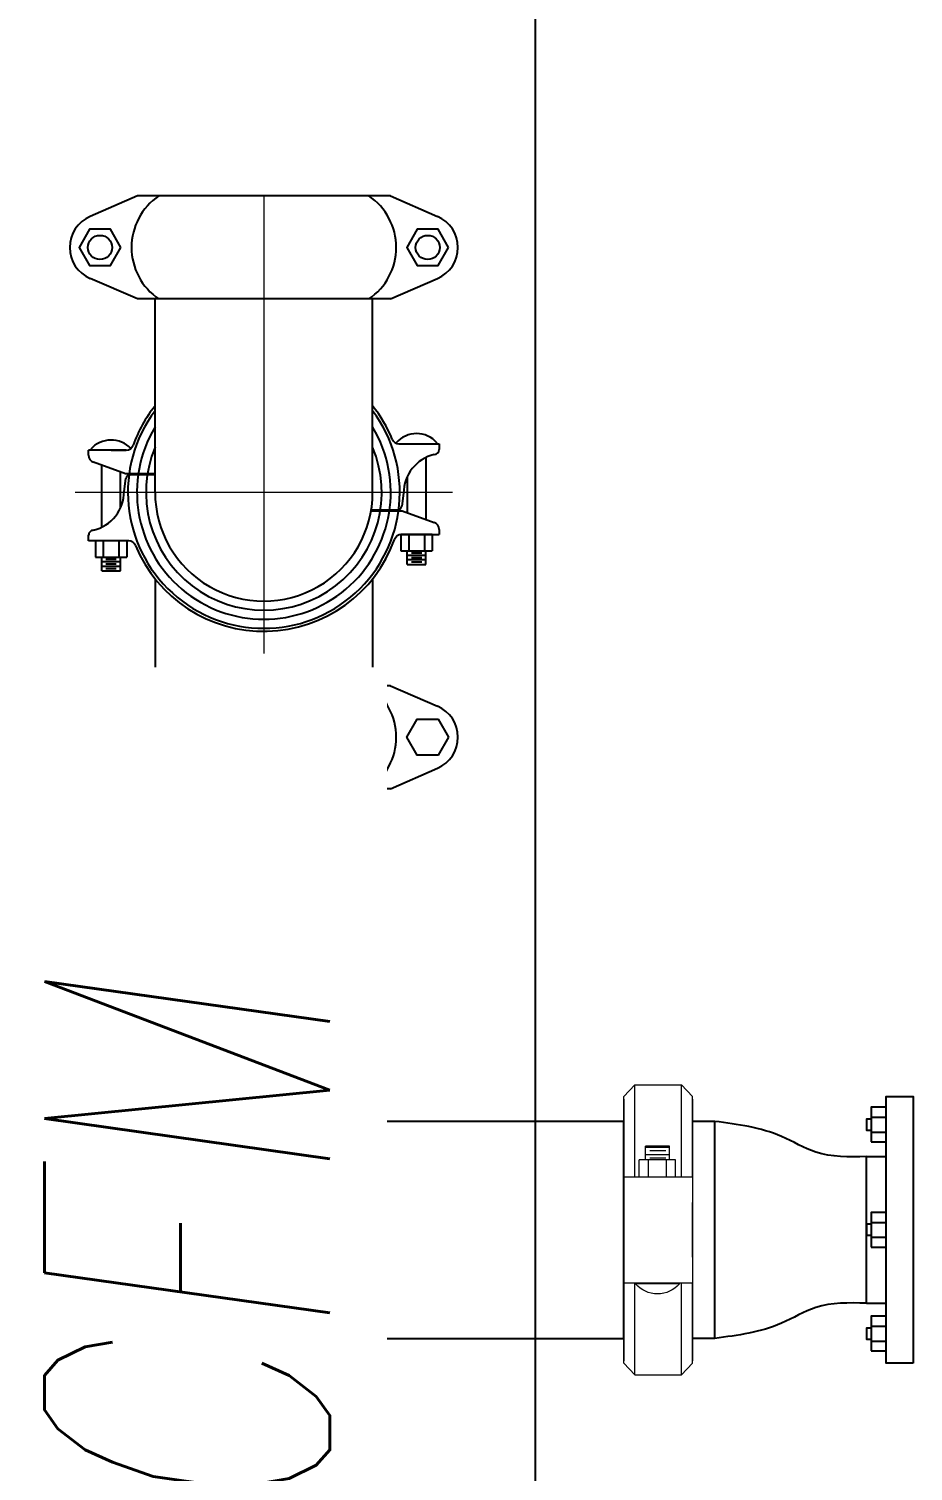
# Model space of a CAD drawing. Extents: x 226317 to 226469, y 8188101 to 8188260.
# Drawn here: x 226393.303 to 226393.768, y 8188237.133 to 8188237.891 of the extents above; entities that cross this region are included whole.
import ezdxf

# ---------------------------------------------------------------- set-up
doc = ezdxf.new("R2010")
doc.units = 0
doc.header["$LTSCALE"] = 15
doc.linetypes.add('PHANTOM', pattern=[2.5, 1.25, -0.25, 0.25, -0.25, 0.25, -0.25])
doc.layers.get('0').update_dxf_attribs({"color": 250})
doc.layers.add('0-BLOCK-SANIT', color=250, linetype='Continuous', lineweight=25)
doc.layers.add('P&R_ACI_LÍNEA CENTRAL', color=250, linetype='PHANTOM', lineweight=13)
for name, color, linetype in [('00-GTI-Acoples', 250, 'Continuous'), ('A-SANITARIOS', 250, 'Continuous'), ('L12 Texto', 12, 'Continuous'), ('L3 Equipos y Ductos', 160, 'Continuous')]:
    doc.layers.add(name, color=color, linetype=linetype)
doc.styles.add('JNV ING', font='romans.shx', dxfattribs={"width": 0.7, "oblique": 8, "height": 0.15})

# ---------------------------------------------------------------- blocks, each defined once
blk = doc.blocks.new('00-Codos')
at = {"layer": '0-BLOCK-SANIT'}
for p, q in [((-0.08517, 0.03794, 0.00001), (-0.08517, 0.03075, 0.00001)), ((-0.07531, 0.03794, 0.00001), (-0.07531, 0.03075, 0.00001)), ((0.07531, 0.04131, 0.00001), (0.07531, 0.03412, 0.00001)), ((0.07531, 0.03891, 0.00001), (0.08517, 0.03891, 0.00001)), ((0.07754, 0.04011, 0.00001), (0.08295, 0.04011, 0.00001)), ((0.08517, 0.04131, 0.00001), (0.08517, 0.03412, 0.00001)), ((-0.07199, 0.03075, 0.00001), (-0.0885, 0.03075, 0.00001)), ((-0.0885, 0.02219, 0.00001), (-0.0885, 0.03075, 0.00001)), ((-0.08517, 0.03555, 0.00001), (-0.07531, 0.03555, 0.00001)), ((-0.08517, 0.03315, 0.00001), (-0.07531, 0.03315, 0.00001)), ((-0.08437, 0.02219, 0.00001), (-0.08437, 0.03075, 0.00001)), ((-0.08295, 0.03674, 0.00001), (-0.07754, 0.03674, 0.00001)), ((-0.08295, 0.03435, 0.00001), (-0.07754, 0.03435, 0.00001)), ((-0.08295, 0.03195, 0.00001), (-0.07754, 0.03195, 0.00001)), ((-0.07611, 0.02219, 0.00001), (-0.07611, 0.03075, 0.00001)), ((-0.07199, 0.02219, 0.00001), (-0.07199, 0.03075, 0.00001)), ((0.07199, 0.02556, 0.00001), (0.07199, 0.03412, 0.00001)), ((0.0885, 0.03412, 0.00001), (0.07199, 0.03412, 0.00001)), ((0.07531, 0.03651, 0.00001), (0.08517, 0.03651, 0.00001)), ((0.07611, 0.02556, 0.00001), (0.07611, 0.03412, 0.00001)), ((0.07754, 0.03771, 0.00001), (0.08295, 0.03771, 0.00001)), ((0.07754, 0.03532, 0.00001), (0.08295, 0.03532, 0.00001)), ((0.08437, 0.02556, 0.00001), (0.08437, 0.03412, 0.00001)), ((0.0885, 0.02556, 0.00001), (0.0885, 0.03412, 0.00001)), ((0.071, 0.02556, 0.00001), (0.09207, 0.02556, 0.00001)), ((0.07199, 0.02556, 0.00001), (0.0885, 0.02556, 0.00001)), ((0.09207, 0.02556, 0.00001), (0.09207, 0.02248, 0.00001)), ((-0.0723, 0.02219, 0.00001), (-0.09208, 0.02219, 0.00001)), ((-0.09208, 0.01944, 0.00001), (-0.09208, 0.02219, 0.00001)), ((-0.07262, 0.00972, 0.00001), (-0.08956, 0.01585, 0.00001)), ((-0.0885, 0.02219, 0.00001), (-0.07199, 0.02219, 0.00001)), ((0.08517, 0.01835, 0.00001), (0.08517, -0.01426, 0.00001)), ((-0.08517, -0.01835, 0.00001), (-0.08517, 0.01426, 0.00001)), ((-0.07531, -0.00812, 0.00001), (-0.07531, 0.01069, 0.00001)), ((-0.05632, 0.00972, 0.00001), (-0.07262, 0.00972, 0.00001)), ((-0.0564, 0.00921, 0.00001), (-0.07007, 0.00921, 0.00001)), ((0.07531, 0.00812, 0.00001), (0.07531, -0.01069, 0.00001)), ((-0.07346, 0.00052, 0.00001), (-0.07254, 0.00724, 0.00001)), ((-0.05715, 0), (-0.05715, -0.1016, 0.00001)), ((0.05715, 0), (0.05715, -0.1016, 0.00001)), ((0.07346, -0.00052, 0.00001), (0.07254, -0.00724, 0.00001)), ((0.05715, -0.00921, 0.00001), (0.07007, -0.00921, 0.00001)), ((0.05715, -0.00972, 0.00001), (0.07262, -0.00972, 0.00001)), ((0.07262, -0.00972, 0.00001), (0.08956, -0.01585, 0.00001)), ((-0.09208, -0.02556, 0.00001), (-0.09208, -0.02248, 0.00001)), ((0.08024, -0.02219, 0.00001), (0.0723, -0.02219, 0.00001)), ((0.0723, -0.02219, 0.00001), (0.09096, -0.02219, 0.00001)), ((0.0723, -0.02219, 0.00001), (0.09207, -0.02219, 0.00001)), ((0.09096, -0.0227, 0.00001), (0.09096, -0.02219, 0.00001)), ((0.09207, -0.01944, 0.00001), (0.09207, -0.02219, 0.00001)), ((-0.071, -0.02556, 0.00001), (-0.09208, -0.02556, 0.00001)), ((-0.09096, -0.02607, 0.00001), (-0.09096, -0.02556, 0.00001)), ((-0.06646, -0.1016), (-0.09126, -0.11233)), ((-0.06646, -0.1016), (0.06646, -0.1016)), ((0.06646, -0.1016), (0.09126, -0.11233)), ((-0.06646, -0.1557), (-0.09126, -0.14497)), ((0.06646, -0.1557), (0.09126, -0.14497)), ((-0.06646, -0.1557), (0.06646, -0.1557))]:
    blk.add_line(p, q, dxfattribs=at)
at = {"layer": '0-BLOCK-SANIT', "elevation": 0.00001}
for points in [[(-0.07531, 0.03794), (-0.08517, 0.03794)], [(0.08517, 0.04131), (0.07531, 0.04131)]]:
    blk.add_lwpolyline(points, dxfattribs=at)
at = {"layer": '0-BLOCK-SANIT'}
for points in [[(-0.0971, -0.12865), (-0.0916, -0.13818), (-0.0806, -0.13818), (-0.07511, -0.12865), (-0.0806, -0.11913), (-0.0916, -0.11913)], [(0.07511, -0.12865), (0.0806, -0.13818), (0.0916, -0.13818), (0.0971, -0.12865), (0.0916, -0.11913), (0.0806, -0.11913)]]:
    blk.add_lwpolyline(points, close=True, dxfattribs=at)
for centre in [(-0.0861, -0.12865), (0.0861, -0.12865)]:
    blk.add_circle(centre, 0.00635, dxfattribs=at)
for centre, radius, start, end in [((0, 0, 0.00001), 0.07144, 323.1301, 216.8699), ((0, 0, 0.00001), 0.07302, 22.47193, 160.21872), ((0, 0, 0.00001), 0.06667, 328.99728, 211.00272), ((0, 0, 0.00001), 0.06191, 337.38013, 202.61987), ((0, 0, 0.00001), 0.05715, 359.99835, 180.00166), ((-0.0723, 0.026, 0.00001), 0.00381, 270, 340.21872), ((0.071, 0.02937, 0.00001), 0.00381, 202.47193, 270), ((-0.08827, 0.01944, 0.00001), 0.00381, 180, 250.0898), ((0.09451, -0.00052, 0.00001), 0.02105, 103.67304, 180), ((0.08953, 0.02248, 0.00001), 0.00254, 270, 0), ((-0.07007, 0.00667, 0.00001), 0.00254, 90, 166.9446), ((-0.09451, 0.00052, 0.00001), 0.02105, 283.67304, 0), ((0.07007, -0.00667, 0.00001), 0.00254, 270, 346.9446), ((-0.08954, -0.02248, 0.00001), 0.00254, 90, 180), ((0.0723, -0.026, 0.00001), 0.00381, 90, 160.21872), ((0.08024, -0.01306, 0.00001), 0.01442, 223.98814, 318.02574), ((0.08826, -0.01944, 0.00001), 0.00381, 0, 70.0898), ((-0.08024, -0.01642, 0.00001), 0.01442, 221.97426, 318.02574), ((-0.071, -0.02937, 0.00001), 0.00381, 22.47193, 90), ((0, 0, 0.00001), 0.07302, 202.47193, 218.49995), ((0, 0, 0.00001), 0.07302, 321.50005, 340.21872), ((-0.03694, -0.12865), 0.03262, 123.98721, 236.01279), ((0.03694, -0.12865), 0.03262, 303.98721, 56.01279), ((-0.0842, -0.12865), 0.01778, 113.40001, 246.59999), ((0.0842, -0.12865), 0.01778, 293.40001, 66.59999)]:
    blk.add_arc(centre, radius, start, end, dxfattribs=at)
at = {"layer": 'P&R_ACI_LÍNEA CENTRAL', "ltscale": 1.5}
for p, q in [((0, -0.1557, 0), (0, 0.0846)), ((-0.09908, 0), (0.09908, 0))]:
    blk.add_line(p, q, dxfattribs=at)
blk = doc.blocks.new('A$C363a55df')
at = {"layer": '00-GTI-Acoples', "linetype": 'Continuous', "lineweight": 0, "extrusion": (3.83476e-17, -1, 0)}
for p, q in [((-27.1, 105), (-18.4, 114.3)), ((-18.4, 41.9), (-18.4, 114.3)), ((18.4, 114.3), (-18.4, 114.3)), ((18.4, 41.9), (18.4, 114.3)), ((27.1, 105), (18.4, 114.3)), ((-27.1, 41.9), (-27.1, 105)), ((27.1, 41.9), (27.1, 105)), ((-9, 66), (0.5, 66)), ((-9, 55.1), (-9, 66)), ((0.5, 66), (10, 66)), ((10, 55.1), (10, 66)), ((-13.8, 41.9), (-13.8, 55.1)), ((-13.8, 55.1), (-6.7, 55.1)), ((-6.7, 41.9), (-6.7, 55.1)), ((-6.7, 55.1), (7.7, 55.1)), ((7.7, 41.9), (7.7, 55.1)), ((7.7, 55.1), (14.9, 55.1)), ((14.9, 41.9), (14.9, 55.1)), ((-27.1, 41.9), (-27.1, 21.6)), ((-25.4, 41.9), (-27.1, 41.9)), ((-6.4, 41.9), (-25.4, 41.9)), ((7.4, 41.9), (-6.4, 41.9)), ((26.4, 41.9), (7.4, 41.9)), ((27.1, 41.9), (26.4, 41.9)), ((27.1, 41.9), (27.1, 21.6)), ((-27.1, -21.6), (-27.1, 21.6)), ((27.1, -21.6), (27.1, 21.6)), ((-27.1, -21.6), (-27.1, -41.9)), ((27.1, -21.6), (27.1, -41.9)), ((-27.1, -41.9), (-25.4, -41.9)), ((-27.1, -105), (-27.1, -41.9)), ((-25.4, -41.9), (-6.4, -41.9)), ((-18.4, -114.3), (-18.4, -41.9)), ((-16.8, -42.5), (-16.8, -41.9)), ((-16.8, -42.5), (17.8, -42.5)), ((-6.4, -41.9), (7.4, -41.9)), ((7.4, -41.9), (26.4, -41.9)), ((17.8, -42.5), (17.8, -41.9)), ((18.4, -114.3), (18.4, -41.9)), ((26.4, -41.9), (27.1, -41.9)), ((27.1, -105), (27.1, -41.9)), ((-27.1, -105), (-18.4, -114.3)), ((27.1, -105), (18.4, -114.3)), ((18.4, -114.3), (-18.4, -114.3))]:
    blk.add_line(p, q, dxfattribs=at)
at = {"layer": '00-GTI-Acoples', "linetype": 'Continuous', "lineweight": 0}
for p, q in [((-27.1, 103.1), (-27.1, -103.1)), ((27.1, 103.1), (27.1, -103.1)), ((10, 65.3), (-9, 65.3)), ((10, 59.5), (-9, 59.5)), ((6.5, 62.5), (-6, 62.5)), ((6.5, 56.7), (-6, 56.7))]:
    blk.add_line(p, q, dxfattribs=at)
blk.add_arc((0.5, -27.6), 22.9, 220.8756, 319.1244, dxfattribs=at)
blk = doc.blocks.new('BOMBAS-28.02.2025')
at = {"layer": 'A-SANITARIOS', "color": 8}
for p, q in [((3.85264, -5.30793, 0), (3.85264, -5.36407, 0.00001)), ((3.96694, -5.30793, 0), (3.96694, -5.36407, 0.00001)), ((3.84333, -5.36407, 0), (3.81853, -5.3748, 0)), ((3.97625, -5.36407, 0), (3.84333, -5.36407, 0)), ((3.97625, -5.36407, 0), (4.00105, -5.3748, 0)), ((3.84333, -5.41817, 0), (3.81853, -5.40743, 0)), ((3.97625, -5.41817, 0), (4.00105, -5.40743, 0)), ((3.97625, -5.41817, 0), (3.84333, -5.41817, 0)), ((4.23671, -5.72002, 0), (4.23671, -5.57991, 0)), ((4.23671, -5.57991, 0), (4.25095, -5.57991, 0)), ((4.25095, -5.57991, 0), (4.25095, -5.72002, 0)), ((4.22896, -5.59176, 0), (4.22639, -5.59176, 0)), ((4.22639, -5.59176, 0), (4.22639, -5.59757, 0)), ((4.23671, -5.58556, 0), (4.22896, -5.58556, 0)), ((4.22896, -5.58556, 0), (4.22896, -5.60377, 0)), ((4.22896, -5.59075, 0), (4.23671, -5.59075, 0)), ((4.22896, -5.59075, 0), (4.23671, -5.59075, 0)), ((4.23671, -5.60377, 0), (4.23671, -5.58556, 0)), ((4.22639, -5.59757, 0), (4.22896, -5.59757, 0)), ((4.22896, -5.59855, 0), (4.23671, -5.59855, 0)), ((4.22896, -5.59855, 0), (4.23671, -5.59855, 0)), ((4.22896, -5.60377, 0), (4.23671, -5.60377, 0)), ((4.23671, -5.64081, 0), (4.22896, -5.64081, 0)), ((4.22896, -5.64081, 0), (4.22896, -5.65902, 0)), ((4.23671, -5.65902, 0), (4.23671, -5.64081, 0)), ((4.22896, -5.64701, 0), (4.22639, -5.64701, 0)), ((4.22639, -5.64701, 0), (4.22639, -5.65282, 0)), ((4.22639, -5.65282, 0), (4.22896, -5.65282, 0)), ((4.22896, -5.646, 0), (4.23671, -5.646, 0)), ((4.22896, -5.646, 0), (4.23671, -5.646, 0)), ((4.22896, -5.65379, 0), (4.23671, -5.65379, 0)), ((4.22896, -5.65379, 0), (4.23671, -5.65379, 0)), ((4.22896, -5.65902, 0), (4.23671, -5.65902, 0)), ((4.23671, -5.69537, 0), (4.22896, -5.69537, 0)), ((4.22896, -5.69537, 0), (4.22896, -5.71358, 0)), ((4.23671, -5.71358, 0), (4.23671, -5.69537, 0)), ((4.22896, -5.70157, 0), (4.22639, -5.70157, 0)), ((4.22639, -5.70157, 0), (4.22639, -5.70738, 0)), ((4.22896, -5.70056, 0), (4.23671, -5.70056, 0)), ((4.22896, -5.70056, 0), (4.23671, -5.70056, 0)), ((4.22639, -5.70738, 0), (4.22896, -5.70738, 0)), ((4.22896, -5.70836, 0), (4.23671, -5.70836, 0)), ((4.22896, -5.70836, 0), (4.23671, -5.70836, 0)), ((4.22896, -5.71358, 0), (4.23671, -5.71358, 0)), ((4.25095, -5.72002, 0), (4.23671, -5.72002, 0))]:
    blk.add_line(p, q, dxfattribs=at)
at = {"layer": 'A-SANITARIOS', "color": 8, "linetype": 'Continuous'}
for p, q in [((4.14677, -5.70696, 0), (4.14677, -5.59296, 0)), ((4.14677, -5.69996, 0), (4.14677, -5.59996, 0)), ((4.22639, -5.61145, 0), (4.23671, -5.61145, 0)), ((4.22639, -5.68847, 0), (4.22639, -5.61145, 0)), ((4.22639, -5.61145, 0), (4.23671, -5.61145, 0)), ((4.22639, -5.68847, 0), (4.22639, -5.61172, 0)), ((4.22639, -5.68847, 0), (4.23671, -5.68847, 0)), ((4.22639, -5.68847, 0), (4.23671, -5.68847, 0))]:
    blk.add_line(p, q, dxfattribs=at)
at = {"layer": 'A-SANITARIOS', "color": 8}
for points, elevation in [([(3.83468, -5.39112), (3.82919, -5.40064), (3.81819, -5.40064), (3.81269, -5.39112), (3.81819, -5.38159), (3.82919, -5.38159)], 0), ([(4.00689, -5.39112), (4.00139, -5.40064), (3.9904, -5.40064), (3.9849, -5.39112), (3.9904, -5.38159), (4.00139, -5.38159)], 0), ([(4.25095, -5.72002), (4.23671, -5.72002), (4.23671, -5.57991), (4.25095, -5.57991)], 0.00004), ([(4.22896, -5.60377), (4.23671, -5.60377), (4.23671, -5.58556), (4.22896, -5.58556)], 0.00004), ([(3.96679, -5.59296), (3.96679, -5.70696), (4.09893, -5.70696), (4.09893, -5.59296)], 0), ([(4.22896, -5.65902), (4.23671, -5.65902), (4.23671, -5.64081), (4.22896, -5.64081)], 0.00004), ([(4.22896, -5.71358), (4.23671, -5.71358), (4.23671, -5.69537), (4.22896, -5.69537)], 0.00004)]:
    blk.add_lwpolyline(points, close=True, dxfattribs=dict(at, elevation=elevation))
at = {"layer": 'A-SANITARIOS', "color": 8, "elevation": 0}
for points in [[(3.96679, -7.28175), (3.96679, -5.41817), (3.85279, -5.41817), (3.85279, -7.28175)], [(4.22896, -5.59176), (4.22639, -5.59176), (4.22639, -5.59757), (4.22896, -5.59757)], [(4.14677, -5.59296), (4.13499, -5.59296)], [(4.22896, -5.64701), (4.22639, -5.64701), (4.22639, -5.65282), (4.22896, -5.65282)], [(4.22896, -5.70157), (4.22639, -5.70157), (4.22639, -5.70738), (4.22896, -5.70738)], [(4.14677, -5.70696), (4.13499, -5.70696)]]:
    blk.add_lwpolyline(points, dxfattribs=at)
at = {"layer": 'A-SANITARIOS', "color": 8}
for centre, radius, start, end in [((3.87285, -5.39112, 0), 0.03262, 123.98721, 236.01279), ((3.94673, -5.39112, 0), 0.03262, 303.98721, 56.01279), ((3.82559, -5.39112, 0), 0.01778, 113.40001, 246.59999), ((3.99399, -5.39112, 0), 0.01778, 293.40001, 66.59999)]:
    blk.add_arc(centre, radius, start, end, dxfattribs=at)
at = {"layer": 'A-SANITARIOS', "color": 8, "linetype": 'Continuous'}
for points in [[(4.22639, -5.61145, 0), (4.19979, -5.60916, 0), (4.18179, -5.60088, 0), (4.14677, -5.59296, 0)], [(4.22639, -5.68847, 0), (4.19979, -5.69076, 0), (4.18179, -5.69904, 0), (4.14677, -5.70696, 0)]]:
    blk.add_spline(points, degree=3, dxfattribs=at)
at = {"layer": 'A-SANITARIOS', "color": 8, "linetype": 'Continuous', "rotation": 180}
blk.add_blockref('00-Codos', (3.90979, -5.26247, 0), dxfattribs=at)
at = {"layer": 'A-SANITARIOS', "color": 8, "linetype": 'Continuous', "lineweight": 0, "xscale": -0.0006666666666666666, "yscale": 0.0006666666666666666, "zscale": 0.0006666666666666666, "rotation": 359.9999999999999}
blk.add_blockref('A$C363a55df', (4.11696, -5.64996, 0), dxfattribs=at)

msp = doc.modelspace()

# ---------------------------------------------------------------- linework, layer by layer
at = {"layer": 'L3 Equipos y Ductos'}
msp.add_lwpolyline([(226392.96956, 8188238.41254), (226393.01956, 8188238.11254), (226393.01956, 8188232.4237), (226393.56956, 8188232.4237), (226393.56956, 8188238.11254), (226393.61956, 8188238.41254)], dxfattribs=at)

# ---------------------------------------------------------------- block references
msp.add_blockref('BOMBAS-28.02.2025', (226389.51709, 8188242.90961))

# ---------------------------------------------------------------- next in the draw order: texts
at = {"layer": 'L12 Texto', "ltscale": 1.5, "insert": (226393.06152, 8188236.48844), "char_height": 0.15, "attachment_point": 1, "rotation": 90, "style": 'JNV ING', "bg_fill": 3, "box_fill_scale": 1.2, "bg_fill_color": 256, "bg_fill_transparency": 0}
msp.add_mtext_dynamic_manual_height_columns('\\pxqc;550x300\\P1,634 CFM', width=1.0367187, gutter_width=0.75, heights=[0], dxfattribs=at)

doc.saveas('drawing.dxf')
